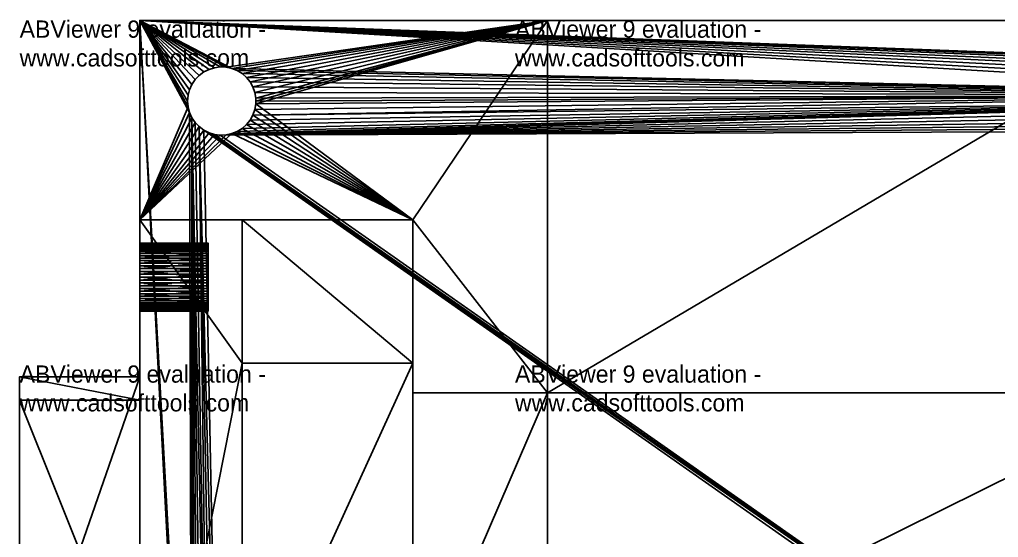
# Model space of a CAD drawing. Header units: millimetres. Extents: x 0 to 69.1, y 0 to 48.2.
# Drawn here: x 0 to 45.51, y 24.09 to 48.18 of the extents above; entities that cross this region are included whole.
import ezdxf

# ---------------------------------------------------------------- set-up
doc = ezdxf.new("R2010")
doc.units = ezdxf.units.MM
doc.layers.get('0').update_dxf_attribs({"color": 132, "linetype": 'CONTINUOUS'})

# ---------------------------------------------------------------- blocks, each defined once
blk = doc.blocks.new('ABViewer')
at = {"color": 0, "insert": (0, 0), "char_height": 0.05, "width": 0.5, "attachment_point": 1}
blk.add_mtext('ABViewer 9 evaluation - www.cadsofttools.com', dxfattribs=at)

msp = doc.modelspace()

# ---------------------------------------------------------------- linework, layer by layer
at = {"invisible_edges": 16}
for points in [[(5.588, 48.133, 12.7), (7.833, 44.655, 12.7), (7.901, 44.915, 12.7)], [(5.588, 38.862, 12.7), (7.833, 44.118, 12.7), (5.588, 48.133, 12.7)], [(5.588, 48.133, 12.7), (7.833, 44.118, 12.7), (7.81, 44.387, 12.7)], [(5.588, 48.133, 12.7), (7.81, 44.387, 12.7), (7.833, 44.655, 12.7)], [(7.901, 44.915, 12.7), (8.012, 45.161, 12.7), (5.588, 48.133, 12.7)], [(5.588, 48.133, 12.7), (8.012, 45.161, 12.7), (8.163, 45.384, 12.7)], [(5.588, 48.133, 12.7), (8.163, 45.384, 12.7), (8.349, 45.578, 12.7)], [(8.349, 45.578, 12.7), (8.566, 45.738, 12.7), (5.588, 48.133, 12.7)], [(5.588, 48.133, 12.7), (8.566, 45.738, 12.7), (8.806, 45.86, 12.7)], [(5.588, 48.133, 12.7), (8.806, 45.86, 12.7), (9.064, 45.938, 12.7)], [(9.064, 45.938, 12.7), (9.331, 45.973, 12.7), (5.588, 48.133, 12.7)], [(5.588, 48.133, 12.7), (9.331, 45.973, 12.7), (9.6, 45.961, 12.7)], [(5.588, 48.133, 12.7), (9.6, 45.961, 12.7), (24.543, 48.133, 12.7)], [(5.588, 48.133, 12.7), (5.588, 48.133, 11.113), (5.588, 38.862, 12.7)], [(5.588, 38.862, 12.7), (5.588, 48.133, 11.113), (5.588, 0, 11.113)], [(7.833, 44.655, 11.113), (7.81, 44.387, 11.113), (5.588, 48.133, 11.113)], [(7.833, 44.655, 11.113), (5.588, 48.133, 11.113), (7.901, 44.915, 11.113)], [(63.713, 44.655, 11.113), (5.588, 48.133, 11.113), (63.781, 44.915, 11.113)], [(63.781, 44.915, 11.113), (5.588, 48.133, 11.113), (63.892, 45.161, 11.113)], [(5.588, 48.133, 11.113), (9.331, 45.973, 11.113), (9.064, 45.938, 11.113)], [(7.901, 4.275, 11.113), (5.588, 0, 11.113), (5.588, 48.133, 11.113)], [(7.901, 4.275, 11.113), (5.588, 48.133, 11.113), (8.012, 4.521, 11.113)], [(64.446, 45.738, 11.113), (64.229, 45.578, 11.113), (5.588, 48.133, 11.113)], [(5.588, 48.133, 11.113), (64.229, 45.578, 11.113), (64.043, 45.384, 11.113)], [(5.588, 48.133, 11.113), (64.043, 45.384, 11.113), (63.892, 45.161, 11.113)], [(9.064, 45.938, 11.113), (8.806, 45.86, 11.113), (5.588, 48.133, 11.113)], [(5.588, 48.133, 11.113), (8.806, 45.86, 11.113), (8.566, 45.738, 11.113)], [(5.588, 48.133, 11.113), (8.566, 45.738, 11.113), (8.349, 45.578, 11.113)], [(8.349, 45.578, 11.113), (8.163, 45.384, 11.113), (5.588, 48.133, 11.113)], [(5.588, 48.133, 11.113), (8.163, 45.384, 11.113), (8.012, 45.161, 11.113)], [(5.588, 48.133, 11.113), (8.012, 45.161, 11.113), (7.901, 44.915, 11.113)], [(69.088, 48.133, 11.113), (64.944, 45.938, 11.113), (5.588, 48.133, 11.113)], [(5.588, 48.133, 11.113), (64.944, 45.938, 11.113), (64.686, 45.86, 11.113)], [(5.588, 48.133, 11.113), (64.686, 45.86, 11.113), (64.446, 45.738, 11.113)], [(7.81, 44.387, 11.113), (7.833, 44.118, 11.113), (5.588, 48.133, 11.113)], [(5.588, 48.133, 11.113), (7.833, 44.118, 11.113), (7.901, 43.858, 11.113)], [(5.588, 48.133, 11.113), (7.901, 43.858, 11.113), (8.012, 4.521, 11.113)], [(63.713, 44.655, 11.113), (9.863, 45.904, 11.113), (5.588, 48.133, 11.113)], [(5.588, 48.133, 11.113), (9.863, 45.904, 11.113), (9.6, 45.961, 11.113)], [(5.588, 48.133, 11.113), (9.6, 45.961, 11.113), (9.331, 45.973, 11.113)], [(5.588, 48.133, 11.113), (5.588, 48.133, 12.7), (24.543, 48.133, 12.7)], [(5.588, 48.133, 11.113), (24.543, 48.133, 12.7), (69.088, 48.133, 11.113)], [(24.543, 48.133, 12.7), (9.6, 45.961, 12.7), (9.863, 45.904, 12.7)], [(24.543, 48.133, 12.7), (9.863, 45.904, 12.7), (10.113, 45.804, 12.7)], [(10.113, 45.804, 12.7), (10.342, 45.663, 12.7), (24.543, 48.133, 12.7)], [(24.543, 48.133, 12.7), (10.342, 45.663, 12.7), (10.544, 45.485, 12.7)], [(24.543, 48.133, 12.7), (10.544, 45.485, 12.7), (10.713, 45.275, 12.7)], [(10.713, 45.275, 12.7), (10.845, 45.04, 12.7), (24.543, 48.133, 12.7)], [(24.543, 48.133, 12.7), (10.845, 45.04, 12.7), (10.934, 44.787, 12.7)], [(10.934, 44.787, 12.7), (10.98, 44.521, 12.7), (24.543, 48.133, 12.7)], [(24.543, 48.133, 12.7), (10.98, 44.521, 12.7), (10.985, 44.387, 12.7)], [(24.543, 48.133, 12.7), (10.985, 44.387, 12.7), (10.98, 44.252, 12.7)], [(18.288, 38.862, 12.7), (24.543, 48.133, 12.7), (10.98, 44.252, 12.7)], [(24.543, 30.809, 12.7), (24.543, 48.133, 12.7), (18.288, 38.862, 12.7)], [(53.869, 30.809, 12.7), (53.869, 48.133, 12.7), (24.543, 30.809, 12.7)], [(24.543, 30.809, 12.7), (53.869, 48.133, 12.7), (24.543, 48.133, 12.7)], [(69.088, 48.133, 11.113), (24.543, 48.133, 12.7), (53.869, 48.133, 12.7)], [(9.064, 45.938, 12.7), (9.064, 45.938, 11.113), (9.331, 45.973, 11.113)], [(9.064, 45.938, 12.7), (9.331, 45.973, 11.113), (9.331, 45.973, 12.7)], [(9.331, 45.973, 12.7), (9.331, 45.973, 11.113), (9.6, 45.961, 11.113)], [(9.331, 45.973, 12.7), (9.6, 45.961, 11.113), (9.6, 45.961, 12.7)], [(8.163, 45.384, 12.7), (8.163, 45.384, 11.113), (8.349, 45.578, 11.113)], [(8.163, 45.384, 12.7), (8.349, 45.578, 11.113), (8.349, 45.578, 12.7)], [(8.349, 45.578, 12.7), (8.349, 45.578, 11.113), (8.566, 45.738, 11.113)], [(8.349, 45.578, 12.7), (8.566, 45.738, 11.113), (8.566, 45.738, 12.7)], [(8.566, 45.738, 12.7), (8.566, 45.738, 11.113), (8.806, 45.86, 11.113)], [(8.566, 45.738, 12.7), (8.806, 45.86, 11.113), (8.806, 45.86, 12.7)], [(8.806, 45.86, 12.7), (8.806, 45.86, 11.113), (9.064, 45.938, 11.113)], [(8.806, 45.86, 12.7), (9.064, 45.938, 11.113), (9.064, 45.938, 12.7)], [(9.6, 45.961, 12.7), (9.6, 45.961, 11.113), (9.863, 45.904, 11.113)], [(9.6, 45.961, 12.7), (9.863, 45.904, 11.113), (9.863, 45.904, 12.7)], [(63.713, 44.655, 11.113), (10.113, 45.804, 11.113), (9.863, 45.904, 11.113)], [(9.863, 45.904, 12.7), (9.863, 45.904, 11.113), (10.113, 45.804, 11.113)], [(9.863, 45.904, 12.7), (10.113, 45.804, 11.113), (10.113, 45.804, 12.7)], [(10.342, 45.663, 11.113), (10.113, 45.804, 11.113), (63.713, 44.655, 11.113)], [(10.113, 45.804, 12.7), (10.113, 45.804, 11.113), (10.342, 45.663, 11.113)], [(10.113, 45.804, 12.7), (10.342, 45.663, 11.113), (10.342, 45.663, 12.7)], [(63.713, 44.655, 11.113), (10.544, 45.485, 11.113), (10.342, 45.663, 11.113)], [(10.342, 45.663, 12.7), (10.342, 45.663, 11.113), (10.544, 45.485, 11.113)], [(10.342, 45.663, 12.7), (10.544, 45.485, 11.113), (10.544, 45.485, 12.7)], [(7.901, 44.915, 12.7), (7.901, 44.915, 11.113), (8.012, 45.161, 11.113)], [(7.901, 44.915, 12.7), (8.012, 45.161, 11.113), (8.012, 45.161, 12.7)], [(8.012, 45.161, 12.7), (8.012, 45.161, 11.113), (8.163, 45.384, 11.113)], [(8.012, 45.161, 12.7), (8.163, 45.384, 11.113), (8.163, 45.384, 12.7)], [(63.713, 44.655, 11.113), (10.713, 45.275, 11.113), (10.544, 45.485, 11.113)], [(10.544, 45.485, 12.7), (10.544, 45.485, 11.113), (10.713, 45.275, 11.113)], [(10.544, 45.485, 12.7), (10.713, 45.275, 11.113), (10.713, 45.275, 12.7)], [(10.845, 45.04, 11.113), (10.713, 45.275, 11.113), (63.713, 44.655, 11.113)], [(10.713, 45.275, 12.7), (10.713, 45.275, 11.113), (10.845, 45.04, 11.113)], [(10.713, 45.275, 12.7), (10.845, 45.04, 11.113), (10.845, 45.04, 12.7)], [(7.81, 44.387, 12.7), (7.81, 44.387, 11.113), (7.833, 44.655, 11.113)], [(7.81, 44.387, 12.7), (7.833, 44.655, 11.113), (7.833, 44.655, 12.7)], [(7.833, 44.655, 12.7), (7.833, 44.655, 11.113), (7.901, 44.915, 11.113)], [(7.833, 44.655, 12.7), (7.901, 44.915, 11.113), (7.901, 44.915, 12.7)], [(10.934, 44.787, 11.113), (10.845, 45.04, 11.113), (63.713, 44.655, 11.113)], [(10.845, 45.04, 12.7), (10.845, 45.04, 11.113), (10.934, 44.787, 11.113)], [(10.845, 45.04, 12.7), (10.934, 44.787, 11.113), (10.934, 44.787, 12.7)], [(63.69, 44.387, 11.113), (10.845, 43.733, 11.113), (63.713, 44.655, 11.113)], [(63.713, 44.655, 11.113), (10.845, 43.733, 11.113), (10.934, 43.987, 11.113)], [(63.713, 44.655, 11.113), (10.98, 44.521, 11.113), (10.934, 44.787, 11.113)], [(10.934, 44.787, 12.7), (10.934, 44.787, 11.113), (10.98, 44.521, 11.113)], [(10.934, 44.787, 12.7), (10.98, 44.521, 11.113), (10.98, 44.521, 12.7)], [(63.713, 44.655, 11.113), (10.934, 43.987, 11.113), (10.98, 44.252, 11.113)], [(10.98, 44.252, 11.113), (10.985, 44.387, 11.113), (63.713, 44.655, 11.113)], [(63.713, 44.655, 11.113), (10.985, 44.387, 11.113), (10.98, 44.521, 11.113)], [(7.833, 44.118, 12.7), (7.833, 44.118, 11.113), (7.81, 44.387, 11.113)], [(7.833, 44.118, 12.7), (7.81, 44.387, 11.113), (7.81, 44.387, 12.7)], [(63.713, 44.118, 11.113), (9.331, 42.8, 11.113), (63.69, 44.387, 11.113)], [(63.69, 44.387, 11.113), (9.331, 42.8, 11.113), (9.6, 42.812, 11.113)], [(63.69, 44.387, 11.113), (9.6, 42.812, 11.113), (9.863, 42.869, 11.113)], [(9.863, 42.869, 11.113), (10.113, 42.969, 11.113), (63.69, 44.387, 11.113)], [(63.69, 44.387, 11.113), (10.113, 42.969, 11.113), (10.342, 43.11, 11.113)], [(63.69, 44.387, 11.113), (10.342, 43.11, 11.113), (10.544, 43.288, 11.113)], [(10.544, 43.288, 11.113), (10.713, 43.498, 11.113), (63.69, 44.387, 11.113)], [(63.69, 44.387, 11.113), (10.713, 43.498, 11.113), (10.845, 43.733, 11.113)], [(18.288, 38.862, 12.7), (10.98, 44.252, 12.7), (10.934, 43.987, 12.7)], [(10.98, 44.252, 12.7), (10.98, 44.252, 11.113), (10.934, 43.987, 11.113)], [(10.98, 44.252, 12.7), (10.934, 43.987, 11.113), (10.934, 43.987, 12.7)], [(10.985, 44.387, 11.113), (10.985, 44.387, 12.7), (10.98, 44.521, 11.113)], [(10.98, 44.521, 12.7), (10.98, 44.521, 11.113), (10.985, 44.387, 12.7)], [(10.98, 44.252, 12.7), (10.985, 44.387, 12.7), (10.985, 44.387, 11.113)], [(10.985, 44.387, 11.113), (10.98, 44.252, 11.113), (10.98, 44.252, 12.7)], [(5.588, 38.862, 12.7), (7.901, 43.858, 12.7), (7.833, 44.118, 12.7)], [(8.012, 43.612, 12.7), (7.901, 43.858, 12.7), (5.588, 38.862, 12.7)], [(7.901, 43.858, 12.7), (7.901, 43.858, 11.113), (7.833, 44.118, 11.113)], [(7.901, 43.858, 12.7), (7.833, 44.118, 11.113), (7.833, 44.118, 12.7)], [(8.012, 4.521, 11.113), (7.901, 43.858, 11.113), (8.012, 43.612, 11.113)], [(8.012, 43.612, 12.7), (8.012, 43.612, 11.113), (7.901, 43.858, 11.113)], [(8.012, 43.612, 12.7), (7.901, 43.858, 11.113), (7.901, 43.858, 12.7)], [(63.713, 44.118, 11.113), (63.781, 43.858, 11.113), (9.331, 42.8, 11.113)], [(9.331, 42.8, 11.113), (63.781, 43.858, 11.113), (63.892, 43.612, 11.113)], [(10.845, 43.733, 12.7), (10.713, 43.498, 12.7), (18.288, 38.862, 12.7)], [(10.845, 43.733, 12.7), (10.845, 43.733, 11.113), (10.713, 43.498, 11.113)], [(10.845, 43.733, 12.7), (10.713, 43.498, 11.113), (10.713, 43.498, 12.7)], [(10.934, 43.987, 12.7), (10.845, 43.733, 12.7), (18.288, 38.862, 12.7)], [(10.934, 43.987, 12.7), (10.934, 43.987, 11.113), (10.845, 43.733, 11.113)], [(10.934, 43.987, 12.7), (10.845, 43.733, 11.113), (10.845, 43.733, 12.7)], [(5.588, 38.862, 12.7), (8.163, 43.389, 12.7), (8.012, 43.612, 12.7)], [(5.588, 38.862, 12.7), (8.349, 43.195, 12.7), (8.163, 43.389, 12.7)], [(8.163, 43.389, 11.113), (8.806, 5.22, 11.113), (8.012, 43.612, 11.113)], [(8.012, 43.612, 11.113), (8.806, 5.22, 11.113), (8.566, 5.098, 11.113)], [(8.012, 43.612, 11.113), (8.566, 5.098, 11.113), (8.349, 4.938, 11.113)], [(8.012, 4.521, 11.113), (8.012, 43.612, 11.113), (8.163, 4.744, 11.113)], [(8.163, 4.744, 11.113), (8.012, 43.612, 11.113), (8.349, 4.938, 11.113)], [(8.163, 43.389, 12.7), (8.163, 43.389, 11.113), (8.012, 43.612, 11.113)], [(8.163, 43.389, 12.7), (8.012, 43.612, 11.113), (8.012, 43.612, 12.7)], [(8.163, 43.389, 11.113), (8.349, 43.195, 11.113), (8.806, 5.22, 11.113)], [(8.349, 43.195, 12.7), (8.349, 43.195, 11.113), (8.163, 43.389, 11.113)], [(8.349, 43.195, 12.7), (8.163, 43.389, 11.113), (8.163, 43.389, 12.7)], [(63.892, 43.612, 11.113), (64.043, 43.389, 11.113), (9.331, 42.8, 11.113)], [(9.331, 42.8, 11.113), (64.043, 43.389, 11.113), (64.229, 43.195, 11.113)], [(18.288, 38.862, 12.7), (10.544, 43.288, 12.7), (10.342, 43.11, 12.7)], [(10.544, 43.288, 12.7), (10.544, 43.288, 11.113), (10.342, 43.11, 11.113)], [(10.544, 43.288, 12.7), (10.342, 43.11, 11.113), (10.342, 43.11, 12.7)], [(18.288, 38.862, 12.7), (10.713, 43.498, 12.7), (10.544, 43.288, 12.7)], [(10.713, 43.498, 12.7), (10.713, 43.498, 11.113), (10.544, 43.288, 11.113)], [(10.713, 43.498, 12.7), (10.544, 43.288, 11.113), (10.544, 43.288, 12.7)], [(8.566, 43.035, 12.7), (8.349, 43.195, 12.7), (5.588, 38.862, 12.7)], [(5.588, 38.862, 12.7), (8.806, 42.914, 12.7), (8.566, 43.035, 12.7)], [(5.588, 38.862, 12.7), (9.064, 42.835, 12.7), (8.806, 42.914, 12.7)], [(18.288, 38.862, 12.7), (9.863, 42.869, 12.7), (5.588, 38.862, 12.7)], [(5.588, 38.862, 12.7), (9.863, 42.869, 12.7), (9.6, 42.812, 12.7)], [(9.331, 42.8, 12.7), (9.064, 42.835, 12.7), (5.588, 38.862, 12.7)], [(5.588, 38.862, 12.7), (9.6, 42.812, 12.7), (9.331, 42.8, 12.7)], [(8.566, 43.035, 11.113), (9.331, 5.333, 11.113), (8.349, 43.195, 11.113)], [(8.349, 43.195, 11.113), (9.331, 5.333, 11.113), (9.064, 5.298, 11.113)], [(8.349, 43.195, 11.113), (9.064, 5.298, 11.113), (8.806, 5.22, 11.113)], [(8.566, 43.035, 12.7), (8.566, 43.035, 11.113), (8.349, 43.195, 11.113)], [(8.566, 43.035, 12.7), (8.349, 43.195, 11.113), (8.349, 43.195, 12.7)], [(63.781, 4.275, 11.113), (9.331, 5.333, 11.113), (8.566, 43.035, 11.113)], [(63.781, 4.275, 11.113), (8.566, 43.035, 11.113), (63.892, 4.521, 11.113)], [(63.892, 4.521, 11.113), (8.566, 43.035, 11.113), (8.806, 42.914, 11.113)], [(8.806, 42.914, 12.7), (8.806, 42.914, 11.113), (8.566, 43.035, 11.113)], [(8.806, 42.914, 12.7), (8.566, 43.035, 11.113), (8.566, 43.035, 12.7)], [(63.892, 4.521, 11.113), (8.806, 42.914, 11.113), (9.064, 42.835, 11.113)], [(9.064, 42.835, 12.7), (9.064, 42.835, 11.113), (8.806, 42.914, 11.113)], [(9.064, 42.835, 12.7), (8.806, 42.914, 11.113), (8.806, 42.914, 12.7)], [(9.064, 42.835, 11.113), (9.331, 42.8, 11.113), (63.892, 4.521, 11.113)], [(9.331, 42.8, 12.7), (9.331, 42.8, 11.113), (9.064, 42.835, 11.113)], [(9.331, 42.8, 12.7), (9.064, 42.835, 11.113), (9.064, 42.835, 12.7)], [(9.331, 42.8, 11.113), (64.229, 43.195, 11.113), (64.446, 43.035, 11.113)], [(63.892, 4.521, 11.113), (9.331, 42.8, 11.113), (64.446, 43.035, 11.113)], [(9.6, 42.812, 12.7), (9.6, 42.812, 11.113), (9.331, 42.8, 11.113)], [(9.6, 42.812, 12.7), (9.331, 42.8, 11.113), (9.331, 42.8, 12.7)], [(9.863, 42.869, 12.7), (9.863, 42.869, 11.113), (9.6, 42.812, 11.113)], [(9.863, 42.869, 12.7), (9.6, 42.812, 11.113), (9.6, 42.812, 12.7)], [(18.288, 38.862, 12.7), (10.113, 42.969, 12.7), (9.863, 42.869, 12.7)], [(10.113, 42.969, 12.7), (10.113, 42.969, 11.113), (9.863, 42.869, 11.113)], [(10.113, 42.969, 12.7), (9.863, 42.869, 11.113), (9.863, 42.869, 12.7)], [(10.342, 43.11, 12.7), (10.113, 42.969, 12.7), (18.288, 38.862, 12.7)], [(10.342, 43.11, 12.7), (10.342, 43.11, 11.113), (10.113, 42.969, 11.113)], [(10.342, 43.11, 12.7), (10.113, 42.969, 11.113), (10.113, 42.969, 12.7)], [(5.588, 38.862, 25.4), (5.588, 31.56, 22.987), (5.588, 8.128, 25.4)], [(5.588, 38.862, 12.7), (5.588, 0, 11.113), (5.588, 8.128, 12.7)], [(5.588, 38.862, 25.4), (5.588, 37.668, 19.642), (5.588, 37.547, 19.882)], [(5.588, 36.463, 20.615), (5.588, 38.862, 25.4), (5.588, 36.724, 20.547)], [(5.588, 36.724, 20.547), (5.588, 38.862, 25.4), (5.588, 36.969, 20.436)], [(5.588, 36.463, 20.615), (5.588, 36.195, 20.637), (5.588, 38.862, 25.4)], [(5.588, 38.862, 25.4), (5.588, 36.195, 20.637), (5.588, 35.927, 20.615)], [(5.588, 38.862, 25.4), (5.588, 35.927, 20.615), (5.588, 31.56, 22.987)], [(5.588, 37.293, 17.904), (5.588, 38.862, 12.7), (5.588, 37.084, 17.735)], [(5.588, 37.084, 17.735), (5.588, 38.862, 12.7), (5.588, 36.849, 17.603)], [(5.588, 37.293, 17.904), (5.588, 37.471, 18.106), (5.588, 38.862, 12.7)], [(5.588, 38.862, 12.7), (5.588, 37.471, 18.106), (5.588, 37.613, 18.335)], [(5.588, 38.862, 12.7), (5.588, 37.613, 18.335), (5.588, 37.713, 18.585)], [(5.588, 37.547, 19.882), (5.588, 37.387, 20.099), (5.588, 38.862, 25.4)], [(5.588, 38.862, 25.4), (5.588, 37.387, 20.099), (5.588, 37.192, 20.285)], [(5.588, 38.862, 25.4), (5.588, 37.192, 20.285), (5.588, 36.969, 20.436)], [(5.588, 35.541, 17.603), (5.588, 35.795, 17.514), (5.588, 38.862, 12.7)], [(5.588, 38.862, 12.7), (5.588, 35.795, 17.514), (5.588, 36.06, 17.468)], [(5.588, 37.713, 18.585), (5.588, 37.77, 18.848), (5.588, 38.862, 12.7)], [(5.588, 38.862, 12.7), (5.588, 37.77, 18.848), (5.588, 37.781, 19.117)], [(5.588, 38.862, 12.7), (5.588, 37.781, 19.117), (5.588, 38.862, 25.4)], [(5.588, 38.862, 25.4), (5.588, 37.781, 19.117), (5.588, 37.747, 19.384)], [(5.588, 38.862, 25.4), (5.588, 37.747, 19.384), (5.588, 37.668, 19.642)], [(5.588, 35.541, 17.603), (5.588, 38.862, 12.7), (5.588, 30.48, 15.113)], [(5.588, 30.48, 15.113), (5.588, 38.862, 12.7), (5.588, 8.128, 12.7)], [(5.588, 36.06, 17.468), (5.588, 36.33, 17.468), (5.588, 38.862, 12.7)], [(5.588, 38.862, 12.7), (5.588, 36.33, 17.468), (5.588, 36.595, 17.514)], [(5.588, 38.862, 12.7), (5.588, 36.595, 17.514), (5.588, 36.849, 17.603)], [(10.35, 38.862, 13.97), (18.288, 38.862, 12.7), (5.588, 38.862, 12.7)], [(10.35, 38.862, 13.97), (5.588, 38.862, 12.7), (10.35, 38.862, 25.4)], [(10.35, 38.862, 25.4), (5.588, 38.862, 12.7), (5.588, 38.862, 25.4)], [(10.35, 32.195, 25.4), (10.35, 38.862, 25.4), (5.588, 38.862, 25.4)], [(5.588, 8.128, 25.4), (10.35, 32.195, 25.4), (5.588, 38.862, 25.4)], [(18.288, 38.862, 13.97), (18.288, 38.862, 12.7), (10.35, 38.862, 13.97)], [(10.35, 32.195, 13.97), (18.288, 32.195, 13.97), (10.35, 38.862, 13.97)], [(10.35, 38.862, 13.97), (18.288, 32.195, 13.97), (18.288, 38.862, 13.97)], [(10.35, 32.195, 13.97), (10.35, 38.862, 13.97), (10.35, 32.195, 25.4)], [(10.35, 32.195, 25.4), (10.35, 38.862, 13.97), (10.35, 38.862, 25.4)], [(18.288, 38.862, 12.7), (18.288, 30.809, 12.7), (24.543, 30.809, 12.7)], [(18.288, 38.862, 12.7), (18.288, 38.862, 13.97), (18.288, 30.809, 12.7)], [(18.288, 30.809, 12.7), (18.288, 38.862, 13.97), (18.288, 32.195, 13.97)], [(8.763, 37.747, 19.384), (5.588, 37.747, 19.384), (5.588, 37.781, 19.117)], [(8.763, 37.747, 19.384), (5.588, 37.781, 19.117), (8.763, 37.781, 19.117)], [(8.763, 37.781, 19.117), (5.588, 37.781, 19.117), (5.588, 37.77, 18.848)], [(8.763, 37.781, 19.117), (5.588, 37.77, 18.848), (8.763, 37.77, 18.848)], [(8.763, 37.747, 19.384), (8.763, 37.781, 19.117), (8.763, 36.724, 20.547)], [(8.763, 36.724, 20.547), (8.763, 37.781, 19.117), (8.763, 37.77, 18.848)], [(8.763, 37.77, 18.848), (5.588, 37.77, 18.848), (5.588, 37.713, 18.585)], [(8.763, 37.77, 18.848), (5.588, 37.713, 18.585), (8.763, 37.713, 18.585)], [(8.763, 37.668, 19.642), (5.588, 37.668, 19.642), (5.588, 37.747, 19.384)], [(8.763, 37.668, 19.642), (5.588, 37.747, 19.384), (8.763, 37.747, 19.384)], [(8.763, 37.713, 18.585), (5.588, 37.713, 18.585), (5.588, 37.613, 18.335)], [(8.763, 37.713, 18.585), (5.588, 37.613, 18.335), (8.763, 37.613, 18.335)], [(8.763, 37.547, 19.882), (5.588, 37.547, 19.882), (5.588, 37.668, 19.642)], [(8.763, 37.547, 19.882), (5.588, 37.668, 19.642), (8.763, 37.668, 19.642)], [(8.763, 37.613, 18.335), (5.588, 37.613, 18.335), (5.588, 37.471, 18.106)], [(8.763, 37.613, 18.335), (5.588, 37.471, 18.106), (8.763, 37.471, 18.106)], [(8.763, 37.387, 20.099), (5.588, 37.387, 20.099), (5.588, 37.547, 19.882)], [(8.763, 37.387, 20.099), (5.588, 37.547, 19.882), (8.763, 37.547, 19.882)], [(8.763, 37.471, 18.106), (5.588, 37.471, 18.106), (5.588, 37.293, 17.904)], [(8.763, 37.471, 18.106), (5.588, 37.293, 17.904), (8.763, 37.293, 17.904)], [(8.763, 37.192, 20.285), (5.588, 37.192, 20.285), (5.588, 37.387, 20.099)], [(8.763, 37.192, 20.285), (5.588, 37.387, 20.099), (8.763, 37.387, 20.099)], [(8.763, 36.724, 20.547), (8.763, 37.77, 18.848), (8.763, 37.713, 18.585)], [(8.763, 36.724, 20.547), (8.763, 37.668, 19.642), (8.763, 37.747, 19.384)], [(8.763, 37.713, 18.585), (8.763, 37.613, 18.335), (8.763, 36.724, 20.547)], [(8.763, 36.724, 20.547), (8.763, 37.547, 19.882), (8.763, 37.668, 19.642)], [(8.763, 36.724, 20.547), (8.763, 37.613, 18.335), (8.763, 37.471, 18.106)], [(8.763, 36.969, 20.436), (8.763, 37.387, 20.099), (8.763, 37.547, 19.882)], [(8.763, 36.969, 20.436), (8.763, 37.547, 19.882), (8.763, 36.724, 20.547)], [(8.763, 37.471, 18.106), (8.763, 37.293, 17.904), (8.763, 36.724, 20.547)], [(8.763, 37.192, 20.285), (8.763, 37.387, 20.099), (8.763, 36.969, 20.436)], [(8.763, 37.293, 17.904), (5.588, 37.293, 17.904), (5.588, 37.084, 17.735)], [(8.763, 37.293, 17.904), (5.588, 37.084, 17.735), (8.763, 37.084, 17.735)], [(8.763, 36.969, 20.436), (5.588, 36.969, 20.436), (5.588, 37.192, 20.285)], [(8.763, 36.969, 20.436), (5.588, 37.192, 20.285), (8.763, 37.192, 20.285)], [(8.763, 37.084, 17.735), (5.588, 37.084, 17.735), (5.588, 36.849, 17.603)], [(8.763, 37.084, 17.735), (5.588, 36.849, 17.603), (8.763, 36.849, 17.603)], [(8.763, 36.724, 20.547), (5.588, 36.724, 20.547), (5.588, 36.969, 20.436)], [(8.763, 36.724, 20.547), (5.588, 36.969, 20.436), (8.763, 36.969, 20.436)], [(8.763, 36.724, 20.547), (8.763, 37.293, 17.904), (8.763, 37.084, 17.735)], [(8.763, 36.724, 20.547), (8.763, 37.084, 17.735), (8.763, 36.849, 17.603)], [(8.763, 36.849, 17.603), (5.588, 36.849, 17.603), (5.588, 36.595, 17.514)], [(8.763, 36.849, 17.603), (5.588, 36.595, 17.514), (8.763, 36.595, 17.514)], [(8.763, 36.463, 20.615), (5.588, 36.463, 20.615), (5.588, 36.724, 20.547)], [(8.763, 36.463, 20.615), (5.588, 36.724, 20.547), (8.763, 36.724, 20.547)], [(8.763, 36.595, 17.514), (5.588, 36.595, 17.514), (5.588, 36.33, 17.468)], [(8.763, 36.595, 17.514), (5.588, 36.33, 17.468), (8.763, 36.33, 17.468)], [(8.763, 36.195, 20.637), (5.588, 36.195, 20.637), (5.588, 36.463, 20.615)], [(8.763, 36.195, 20.637), (5.588, 36.463, 20.615), (8.763, 36.463, 20.615)], [(8.763, 36.849, 17.603), (8.763, 36.595, 17.514), (8.763, 36.724, 20.547)], [(8.763, 35.306, 17.735), (8.763, 36.463, 20.615), (8.763, 36.724, 20.547)], [(8.763, 35.306, 17.735), (8.763, 36.724, 20.547), (8.763, 35.541, 17.603)], [(8.763, 36.724, 20.547), (8.763, 36.595, 17.514), (8.763, 36.33, 17.468)], [(8.763, 36.33, 17.468), (8.763, 36.06, 17.468), (8.763, 36.724, 20.547)], [(8.763, 36.724, 20.547), (8.763, 36.06, 17.468), (8.763, 35.795, 17.514)], [(8.763, 36.724, 20.547), (8.763, 35.795, 17.514), (8.763, 35.541, 17.603)], [(8.763, 36.195, 20.637), (8.763, 36.463, 20.615), (8.763, 35.306, 17.735)], [(8.763, 36.33, 17.468), (5.588, 36.33, 17.468), (5.588, 36.06, 17.468)], [(8.763, 36.33, 17.468), (5.588, 36.06, 17.468), (8.763, 36.06, 17.468)], [(8.763, 35.927, 20.615), (5.588, 36.195, 20.637), (8.763, 36.195, 20.637)], [(8.763, 35.927, 20.615), (5.588, 35.927, 20.615), (5.588, 36.195, 20.637)], [(8.763, 36.06, 17.468), (5.588, 36.06, 17.468), (5.588, 35.795, 17.514)], [(8.763, 36.06, 17.468), (5.588, 35.795, 17.514), (8.763, 35.795, 17.514)], [(8.763, 35.306, 17.735), (8.763, 35.927, 20.615), (8.763, 36.195, 20.637)], [(5.588, 31.56, 22.987), (5.588, 35.927, 20.615), (5.588, 35.666, 20.547)], [(8.763, 35.666, 20.547), (5.588, 35.666, 20.547), (5.588, 35.927, 20.615)], [(8.763, 35.666, 20.547), (5.588, 35.927, 20.615), (8.763, 35.927, 20.615)], [(8.763, 35.795, 17.514), (5.588, 35.795, 17.514), (5.588, 35.541, 17.603)], [(8.763, 35.795, 17.514), (5.588, 35.541, 17.603), (8.763, 35.541, 17.603)], [(5.588, 31.56, 22.987), (5.588, 35.666, 20.547), (5.588, 35.421, 20.436)], [(8.763, 35.421, 20.436), (5.588, 35.421, 20.436), (5.588, 35.666, 20.547)], [(8.763, 35.421, 20.436), (5.588, 35.666, 20.547), (8.763, 35.666, 20.547)], [(5.588, 35.306, 17.735), (5.588, 35.541, 17.603), (5.588, 30.48, 15.113)], [(8.763, 35.541, 17.603), (5.588, 35.541, 17.603), (5.588, 35.306, 17.735)], [(8.763, 35.541, 17.603), (5.588, 35.306, 17.735), (8.763, 35.306, 17.735)], [(8.763, 35.306, 17.735), (8.763, 35.666, 20.547), (8.763, 35.927, 20.615)], [(8.763, 35.097, 17.904), (8.763, 35.666, 20.547), (8.763, 35.306, 17.735)], [(8.763, 35.097, 17.904), (8.763, 34.919, 18.106), (8.763, 35.666, 20.547)], [(8.763, 35.666, 20.547), (8.763, 34.919, 18.106), (8.763, 34.778, 18.335)], [(8.763, 35.666, 20.547), (8.763, 34.778, 18.335), (8.763, 34.677, 18.585)], [(8.763, 34.677, 18.585), (8.763, 34.62, 18.848), (8.763, 35.666, 20.547)], [(8.763, 35.666, 20.547), (8.763, 34.62, 18.848), (8.763, 34.609, 19.117)], [(8.763, 35.666, 20.547), (8.763, 34.609, 19.117), (8.763, 34.643, 19.384)], [(8.763, 34.643, 19.384), (8.763, 34.722, 19.642), (8.763, 35.666, 20.547)], [(8.763, 35.666, 20.547), (8.763, 34.722, 19.642), (8.763, 34.843, 19.882)], [(8.763, 35.666, 20.547), (8.763, 34.843, 19.882), (8.763, 35.421, 20.436)], [(5.588, 35.421, 20.436), (5.588, 35.198, 20.285), (5.588, 31.56, 22.987)], [(8.763, 35.198, 20.285), (5.588, 35.198, 20.285), (5.588, 35.421, 20.436)], [(8.763, 35.198, 20.285), (5.588, 35.421, 20.436), (8.763, 35.421, 20.436)], [(5.588, 30.48, 15.113), (5.588, 35.097, 17.904), (5.588, 35.306, 17.735)], [(8.763, 35.306, 17.735), (5.588, 35.306, 17.735), (5.588, 35.097, 17.904)], [(8.763, 35.306, 17.735), (5.588, 35.097, 17.904), (8.763, 35.097, 17.904)], [(5.588, 31.56, 22.987), (5.588, 35.198, 20.285), (5.588, 35.003, 20.099)], [(8.763, 35.003, 20.099), (5.588, 35.003, 20.099), (5.588, 35.198, 20.285)], [(8.763, 35.003, 20.099), (5.588, 35.198, 20.285), (8.763, 35.198, 20.285)], [(5.588, 30.48, 15.113), (5.588, 34.919, 18.106), (5.588, 35.097, 17.904)], [(8.763, 35.097, 17.904), (5.588, 35.097, 17.904), (5.588, 34.919, 18.106)], [(8.763, 35.097, 17.904), (5.588, 34.919, 18.106), (8.763, 34.919, 18.106)], [(8.763, 35.421, 20.436), (8.763, 34.843, 19.882), (8.763, 35.003, 20.099)], [(8.763, 35.421, 20.436), (8.763, 35.003, 20.099), (8.763, 35.198, 20.285)], [(5.588, 31.56, 22.987), (5.588, 35.003, 20.099), (5.588, 34.843, 19.882)], [(8.763, 34.843, 19.882), (5.588, 34.843, 19.882), (5.588, 35.003, 20.099)], [(8.763, 34.843, 19.882), (5.588, 35.003, 20.099), (8.763, 35.003, 20.099)], [(5.588, 34.778, 18.335), (5.588, 34.919, 18.106), (5.588, 30.48, 15.113)], [(8.763, 34.919, 18.106), (5.588, 34.919, 18.106), (5.588, 34.778, 18.335)], [(8.763, 34.919, 18.106), (5.588, 34.778, 18.335), (8.763, 34.778, 18.335)], [(5.588, 34.722, 19.642), (5.588, 31.56, 22.987), (5.588, 34.843, 19.882)], [(8.763, 34.722, 19.642), (5.588, 34.722, 19.642), (5.588, 34.843, 19.882)], [(8.763, 34.722, 19.642), (5.588, 34.843, 19.882), (8.763, 34.843, 19.882)], [(5.588, 30.48, 15.113), (5.588, 34.677, 18.585), (5.588, 34.778, 18.335)], [(8.763, 34.778, 18.335), (5.588, 34.778, 18.335), (5.588, 34.677, 18.585)], [(8.763, 34.778, 18.335), (5.588, 34.677, 18.585), (8.763, 34.677, 18.585)], [(5.588, 34.643, 19.384), (5.588, 31.56, 22.987), (5.588, 34.722, 19.642)], [(8.763, 34.643, 19.384), (5.588, 34.643, 19.384), (5.588, 34.722, 19.642)], [(8.763, 34.643, 19.384), (5.588, 34.722, 19.642), (8.763, 34.722, 19.642)], [(5.588, 30.48, 15.113), (5.588, 34.62, 18.848), (5.588, 34.677, 18.585)], [(8.763, 34.677, 18.585), (5.588, 34.677, 18.585), (5.588, 34.62, 18.848)], [(8.763, 34.677, 18.585), (5.588, 34.62, 18.848), (8.763, 34.62, 18.848)], [(5.588, 34.609, 19.117), (5.588, 30.48, 15.113), (5.588, 34.643, 19.384)], [(5.588, 34.643, 19.384), (5.588, 30.48, 15.113), (5.588, 31.56, 22.987)], [(8.763, 34.609, 19.117), (5.588, 34.609, 19.117), (5.588, 34.643, 19.384)], [(8.763, 34.609, 19.117), (5.588, 34.643, 19.384), (8.763, 34.643, 19.384)], [(5.588, 34.609, 19.117), (5.588, 34.62, 18.848), (5.588, 30.48, 15.113)], [(8.763, 34.62, 18.848), (5.588, 34.62, 18.848), (5.588, 34.609, 19.117)], [(8.763, 34.62, 18.848), (5.588, 34.609, 19.117), (8.763, 34.609, 19.117)], [(10.35, 14.796, 25.4), (10.35, 32.195, 25.4), (5.588, 8.128, 25.4)], [(18.288, 14.796, 25.4), (18.288, 32.195, 25.4), (10.35, 14.796, 25.4)], [(10.35, 14.796, 25.4), (18.288, 32.195, 25.4), (10.35, 32.195, 25.4)], [(10.35, 32.195, 25.4), (18.288, 32.195, 25.4), (10.35, 32.195, 13.97)], [(10.35, 32.195, 13.97), (18.288, 32.195, 25.4), (18.288, 32.195, 13.97)], [(18.288, 32.195, 13.97), (18.288, 32.195, 25.4), (18.288, 30.809, 12.7)], [(18.288, 30.809, 12.7), (18.288, 32.195, 25.4), (18.288, 14.796, 25.4)], [(0, 30.48, 15.113), (0, 31.56, 22.987), (5.588, 30.48, 15.113)], [(5.588, 30.48, 15.113), (0, 31.56, 22.987), (5.588, 31.56, 22.987)], [(0, 31.56, 22.987), (0, 15.431, 22.987), (5.588, 31.56, 22.987)], [(5.588, 31.56, 22.987), (0, 15.431, 22.987), (5.588, 15.431, 22.987)], [(0, 30.48, 15.113), (0, 15.431, 22.987), (0, 31.56, 22.987)], [(5.588, 8.128, 25.4), (5.588, 31.56, 22.987), (5.588, 15.431, 22.987)], [(18.288, 30.809, 12.7), (18.288, 16.268, 12.7), (24.543, 30.809, 12.7)], [(24.543, 30.809, 12.7), (18.288, 16.268, 12.7), (24.543, 16.268, 12.7)], [(18.288, 30.809, 12.7), (18.288, 14.796, 25.4), (18.288, 16.268, 12.7)], [(24.543, 30.809, 12.7), (24.543, 16.268, 12.7), (53.869, 30.809, 12.7)], [(53.869, 30.809, 12.7), (24.543, 16.268, 12.7), (53.869, 16.268, 12.7)], [(0, 16.51, 15.113), (0, 30.48, 15.113), (5.588, 16.51, 15.113)], [(5.588, 16.51, 15.113), (0, 30.48, 15.113), (5.588, 30.48, 15.113)], [(0, 16.51, 15.113), (0, 15.431, 22.987), (0, 30.48, 15.113)], [(5.588, 30.48, 15.113), (5.588, 8.128, 12.7), (5.588, 16.51, 15.113)]]:
    msp.add_3dface(points, dxfattribs=at)

# ---------------------------------------------------------------- block references
at = {"xscale": 23.02933247884114, "yscale": 16.04433269798756}
for p in [(0, 48.133, 18.256), (23.029, 48.133, 18.256), (0, 32.089, 18.256), (23.029, 32.089, 18.256)]:
    msp.add_blockref('ABViewer', p, dxfattribs=at)

doc.saveas('drawing.dxf')
